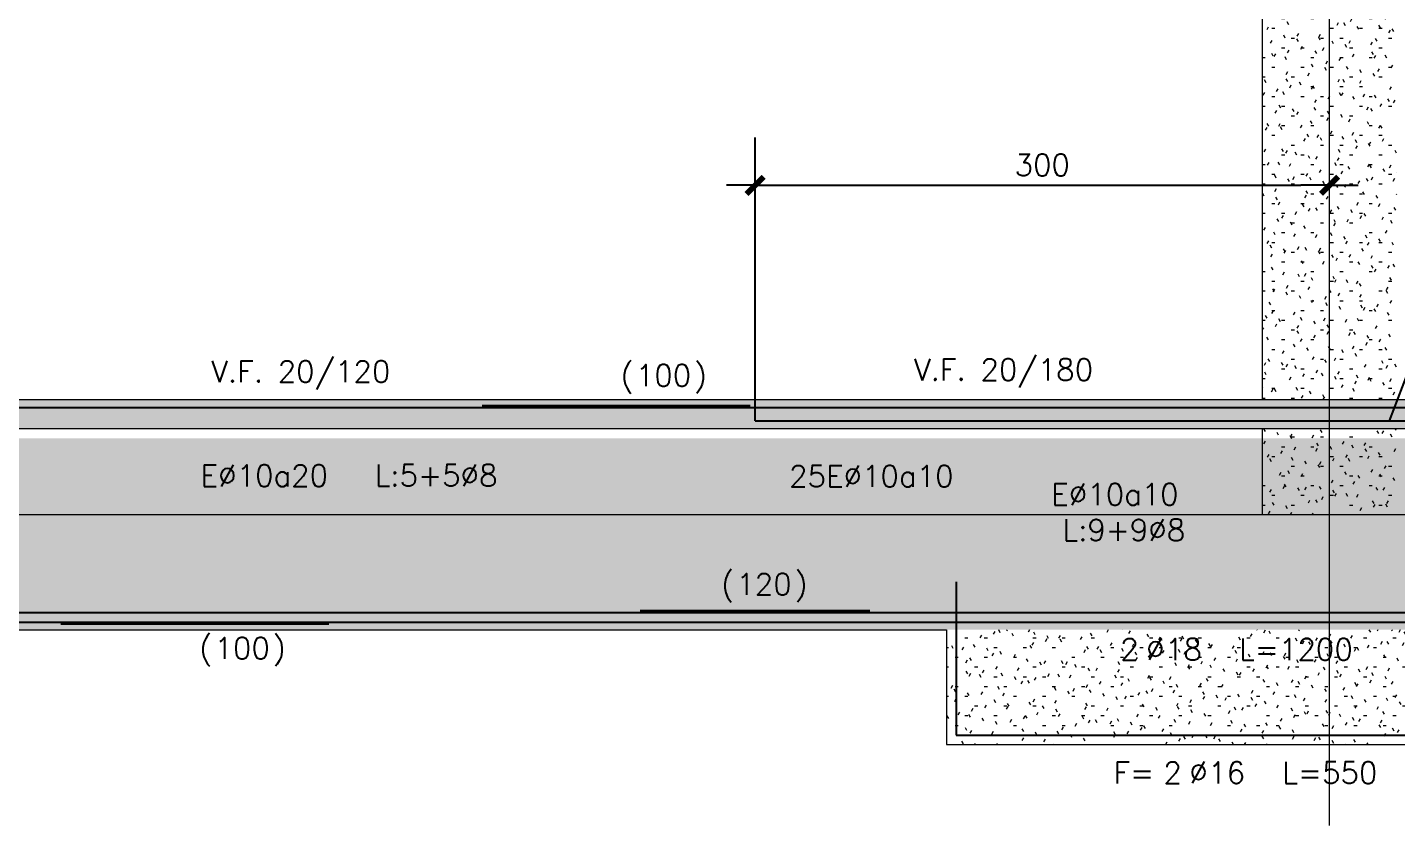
# Model space of a CAD drawing. Extents: x -58 to 5689, y 66 to 4123.
# Drawn here: x 2707 to 3422, y 1609 to 2026 of the extents above; entities that cross this region are included whole.
import ezdxf
from ezdxf.enums import TextEntityAlignment as Align
from ezdxf.xclip import XClip

# ---------------------------------------------------------------- set-up
doc = ezdxf.new("R2010")
doc.units = 0
doc.header["$LTSCALE"] = 30
doc.header["$MEASUREMENT"] = 0
doc.header["$XCLIPFRAME"] = 0
doc.linetypes.add("EJE3-3'$0$RLE-PROYECCION", pattern=[0.71438, 0.47625, -0.23813])
doc.layers.get('0').update_dxf_attribs({"linetype": 'CONTINUOUS'})
doc.layers.add("EJE3-3'$0$RLA-ACHURADO", color=30, linetype="EJE3-3'$0$RLE-PROYECCION", lineweight=15, transparency=0.7)
for name, color, linetype, lineweight in [("EJE3-3'$0$RLA-CONTORNO", 30, 'CONTINUOUS', 15), ("EJE3-3'$0$RLA-EJES", 1, 'CONTINUOUS', 9), ("EJE3-3'$0$RLA-TEXTOS-1", 9, 'CONTINUOUS', 9)]:
    doc.layers.add(name, color=color, linetype=linetype, lineweight=lineweight)
for name, color, linetype in [("EJE3-3'$0$RLA-CONTORNOS", 3, 'CONTINUOUS'), ("EJE3-3'$0$RLA-FE", 7, 'CONTINUOUS'), ("EJE3-3'$0$RLA-TEXTOS-FE", 9, 'CONTINUOUS')]:
    doc.layers.add(name, color=color, linetype=linetype)
doc.styles.add("EJE3-3'$0$RomanS", font='romans.shx', dxfattribs={"height": 11.25})
doc.dimstyles.new("EJE3-3'$0$ING50", dxfattribs={"dimscale": 50, "dimtxt": 0.27, "dimasz": 0.3, "dimexe": 0, "dimexo": 0, "dimgap": 0.1, "dimtad": 1, "dimdec": 1, "dimzin": 12, "dimdsep": 46, "dimtxsty": "EJE3-3'$0$RomanS", "dimblk": "EJE3-3'$0$TICK1", "dimblk1": "EJE3-3'$0$TICK1", "dimblk2": "EJE3-3'$0$TICK1", "dimcen": 0.09, "dimclrd": 2, "dimclre": 1, "dimclrt": 3, "dimadec": 0, "dimazin": 0, "dimtfac": 1, "dimtdec": 0, "dimtix": 1, "dimtmove": 2, "dimatfit": 3, "dimldrblk": "EJE3-3'$0$TICK1", "dimfxl": 0, "dimfxlon": 1, "dimtolj": 1, "dimtzin": 0, "dimarcsym": 0})
pattern_1 = [(0, (-1824.927, -1302.188), (20.32, 5.08), [1.676, -13.564, 1.676, -13.564, -81.28]), (0, (-1824.927, -1302.188), (20.32, 5.08), [-30.48, 1.676, -28.804, 1.676, -13.564, -35.56]), (0, (-1824.927, -1302.188), (20.32, 5.08), [-76.2, 1.676, -8.484, 1.676, -23.724]), (120, (-1817.307, -1299.648), (-14.559409, 15.057636), [1.676, -13.564, 1.676, -13.564, -81.28]), (120, (-1817.307, -1299.648), (-14.559409, 15.057636), [-30.48, 1.676, -28.804, 1.676, -13.564, -35.56]), (120, (-1817.307, -1299.648), (-14.559409, 15.057636), [-76.2, 1.676, -8.484, 1.676, -23.724]), (240, (-1814.767, -1289.488), (-5.760591, -20.137636), [1.676, -13.564, 1.676, -13.564, -81.28]), (240, (-1814.767, -1289.488), (-5.760591, -20.137636), [-30.48, 1.676, -28.804, 1.676, -13.564, -35.56]), (240, (-1814.767, -1289.488), (-5.760591, -20.137636), [-76.2, 1.676, -8.484, 1.676, -23.724])]

# ---------------------------------------------------------------- blocks, each defined once
blk = doc.blocks.new('*U51')
at = {"layer": "EJE3-3'$0$RLA-FE"}
for p, q in [((0, 0), (1068.21, 0)), ((1068.21, 0), (1118.21, 0)), ((1118.21, 0), (1150, 0)), ((1150, 0), (1150, 0))]:
    blk.add_line(p, q, dxfattribs=at)
at = {"layer": "EJE3-3'$0$RLA-FE", "color": 3, "style": "EJE3-3'$0$RomanS", "flags": 8}
for tag, p in [('F=', (483.44, 9.32)), ('NUM', (497.85, 9.32))]:
    blk.add_attdef(tag, text='', height=11.25, dxfattribs=at).set_placement(p, align=Align.RIGHT)
at = {"layer": "EJE3-3'$0$RLA-FE", "color": 3, "style": "EJE3-3'$0$RomanS"}
for tag, p, flags in [('PHI', (501.74, 9.54), 14), ('DIAM', (511.6, 9.32), 12), ('MINUS', (533.62, 9.32), 13), ('MARK', (547.01, 9.32), 13), ('TEXTO_FE1', (550.31, 9.32), 8), ('TEXTO_FE2', (617.83, 9.34), 8), ('TIPO', (573.8, -75.78), 13), ('NVECES', (559.93, -94.72), 13), ('NUMFE', (563.86, -114.48), 13), ('CAPA', (572.06, -133.6), 13), ('DESPLAZA', (278.34, -151.59), 13), ('ESPACIO', (284.39, -169.95), 13), ('CANT', (298.23, -188.75), 13)]:
    blk.add_attdef(tag, p, '', height=11.25, dxfattribs=dict(at, flags=flags))
blk = doc.blocks.new('*U300')
at = {"layer": "EJE3-3'$0$RLA-FE"}
for q in [(0, 0), (1068.21, 0)]:
    blk.add_line((0, 0), q, dxfattribs=at)
at = {"layer": "EJE3-3'$0$RLA-FE", "color": 3, "style": "EJE3-3'$0$RomanS", "flags": 8}
for tag, p in [('F=', (467.42, 37.33)), ('NUM', (481.83, 37.33))]:
    blk.add_attdef(tag, text='', height=11.25, dxfattribs=at).set_placement(p, align=Align.RIGHT)
at = {"layer": "EJE3-3'$0$RLA-FE", "color": 3, "style": "EJE3-3'$0$RomanS"}
for tag, p, flags in [('PHI', (485.73, 37.55), 14), ('DIAM', (495.58, 37.33), 12), ('MINUS', (517.6, 37.33), 13), ('TEXTO_FE1', (527.39, 37.33), 8), ('MARK', (531, 37.33), 13), ('TEXTO_FE2', (601.82, 37.35), 8), ('TIPO', (573.8, -75.78), 13), ('NVECES', (559.93, -94.72), 13), ('NUMFE', (563.86, -114.48), 13), ('CAPA', (572.06, -133.6), 13), ('DESPLAZA', (278.34, -151.59), 13), ('ESPACIO', (284.39, -169.95), 13), ('CANT', (298.23, -188.75), 13)]:
    blk.add_attdef(tag, p, '', height=11.25, dxfattribs=dict(at, flags=flags))
blk = doc.blocks.new('*U61')
at = {"layer": "EJE3-3'$0$RLA-FE", "color": 6}
blk.add_line((0, 1), (140, 1), dxfattribs=at)
at = {"layer": "EJE3-3'$0$RLA-FE", "color": 3, "style": "EJE3-3'$0$RomanS", "flags": 8}
for tag, p in [('(', (75.66, 11.14)), ('EMP', (94.68, 11.14)), (')', (113.99, 11.14))]:
    blk.add_attdef(tag, text='', height=11.25, dxfattribs=at).set_placement(p, align=Align.CENTER)
blk = doc.blocks.new('*U299')
at = {"layer": "EJE3-3'$0$RLA-FE"}
for p, q in [((0, 0), (0, 0)), ((0, 0), (518.21, 0)), ((518.21, 0), (568.21, 0)), ((568.21, 0), (600, 0)), ((600, 0), (600, 0))]:
    blk.add_line(p, q, dxfattribs=at)
at = {"layer": "EJE3-3'$0$RLA-FE", "color": 3, "style": "EJE3-3'$0$RomanS", "flags": 8}
for tag, p in [('F=', (367.84, 65.62)), ('NUM', (382.25, 65.62))]:
    blk.add_attdef(tag, text='', height=11.25, dxfattribs=at).set_placement(p, align=Align.RIGHT)
at = {"layer": "EJE3-3'$0$RLA-FE", "color": 3, "style": "EJE3-3'$0$RomanS"}
for tag, p, flags in [('PHI', (386.15, 65.83), 14), ('DIAM', (396, 65.62), 12), ('MINUS', (418.02, 65.62), 13), ('TEXTO_FE1', (427.37, 65.62), 8), ('MARK', (431.41, 65.62), 13), ('TEXTO_FE2', (488.97, 65.64), 8), ('TIPO', (298.8, -75.78), 13), ('NVECES', (284.93, -94.72), 13), ('NUMFE', (288.86, -114.48), 13), ('CAPA', (297.06, -133.6), 13), ('DESPLAZA', (278.34, -151.59), 13), ('ESPACIO', (284.39, -169.95), 13), ('CANT', (298.23, -188.75), 13)]:
    blk.add_attdef(tag, p, '', height=11.25, dxfattribs=dict(at, flags=flags))
blk = doc.blocks.new("EJE3-3'$0$TICK1")
at = {"color": 2}
for points in [[(0, 0), (-1, 0)], [(0, 0), (1, 0)]]:
    blk.add_lwpolyline(points, dxfattribs=at)
at = {"color": 2, "const_width": 0.2}
blk.add_lwpolyline([(-0.3, -0.3), (0.3, 0.3)], dxfattribs=at)
blk = doc.blocks.new('*D311')
at = {"layer": "EJE3-3'$0$RLA-FE", "color": 2, "lineweight": -2, "transparency": 16777216}
blk.add_line((320.48, -289), (590.48, -289), dxfattribs=at)
at = {"layer": "EJE3-3'$0$RLA-FE", "color": 2, "lineweight": -2, "transparency": 16777216, "xscale": 15, "yscale": 15, "zscale": 15, "rotation": 180}
blk.add_blockref("EJE3-3'$0$TICK1", (305.48, -289), dxfattribs=at)
at = {"layer": "EJE3-3'$0$RLA-FE", "color": 2, "lineweight": -2, "transparency": 16777216, "xscale": 15, "yscale": 15, "zscale": 15}
blk.add_blockref("EJE3-3'$0$TICK1", (605.48, -289), dxfattribs=at)
at = {"layer": "EJE3-3'$0$RLA-FE", "color": 3, "transparency": 16777216, "insert": (455.48, -278.38), "char_height": 11.25, "attachment_point": 5, "style": "EJE3-3'$0$RomanS"}
blk.add_mtext('\\A1;300', dxfattribs=at)
blk = doc.blocks.new('*U314')
at = {"layer": "EJE3-3'$0$RLA-FE"}
for p, q in [((0, 80), (0, 0)), ((390, 0), (390, 80)), ((0, 0), (308.21, 0)), ((308.21, 0), (358.21, 0)), ((358.21, 0), (390, 0))]:
    blk.add_line(p, q, dxfattribs=at)
at = {"layer": "EJE3-3'$0$RLA-FE", "color": 3, "style": "EJE3-3'$0$RomanS", "flags": 8}
for tag, p in [('F=', (103.44, -25.3)), ('NUM', (117.85, -25.3))]:
    blk.add_attdef(tag, text='', height=11.25, dxfattribs=at).set_placement(p, align=Align.RIGHT)
at = {"layer": "EJE3-3'$0$RLA-FE", "color": 3, "style": "EJE3-3'$0$RomanS"}
for tag, p, flags in [('PHI', (121.74, -25.08), 12), ('DIAM', (131.6, -25.3), 12), ('MINUS', (153.62, -25.3), 13), ('MARK', (167.01, -25.3), 13), ('TEXTO_FE1', (170.31, -25.3), 8), ('TEXTO_FE2', (237.83, -25.28), 8), ('TIPO', (193.8, -57.92), 13), ('NVECES', (179.93, -76.86), 13), ('NUMFE', (183.86, -96.62), 13), ('CAPA', (192.06, -115.74), 13), ('DESPLAZA', (277.18, -134.17), 13), ('ESPACIO', (283.22, -152.53), 13), ('CANT', (297.06, -171.33), 13)]:
    blk.add_attdef(tag, p, '', height=11.25, dxfattribs=dict(at, flags=flags))
blk = doc.blocks.new('*U327')
at = {"layer": "EJE3-3'$0$RLA-FE"}
for p, q in [((0, 0), (1068.21, 0)), ((1068.21, 0), (1118.21, 0)), ((1118.21, 0), (1150, 0)), ((1150, 0), (1150, 0))]:
    blk.add_line(p, q, dxfattribs=at)
at = {"layer": "EJE3-3'$0$RLA-FE", "color": 3, "style": "EJE3-3'$0$RomanS", "flags": 8}
for tag, p in [('F=', (483.44, -19.89)), ('NUM', (497.85, -19.89))]:
    blk.add_attdef(tag, text='', height=11.25, dxfattribs=at).set_placement(p, align=Align.RIGHT)
at = {"layer": "EJE3-3'$0$RLA-FE", "color": 3, "style": "EJE3-3'$0$RomanS"}
for tag, p, flags in [('PHI', (501.74, -19.68), 12), ('DIAM', (511.6, -19.89), 12), ('MINUS', (533.62, -19.89), 13), ('MARK', (547.01, -19.89), 13), ('TEXTO_FE1', (550.31, -19.89), 8), ('TEXTO_FE2', (617.83, -19.88), 8), ('TIPO', (573.8, -57.92), 13), ('NVECES', (559.93, -76.86), 13), ('NUMFE', (563.86, -96.62), 13), ('CAPA', (572.06, -115.74), 13), ('DESPLAZA', (277.18, -134.17), 13), ('ESPACIO', (283.22, -152.53), 13), ('CANT', (297.06, -171.33), 13)]:
    blk.add_attdef(tag, p, '', height=11.25, dxfattribs=dict(at, flags=flags))
blk = doc.blocks.new('*U323')
at = {"layer": "EJE3-3'$0$RLA-FE"}
for q in [(0, 0), (1118.21, 0)]:
    blk.add_line((0, 0), q, dxfattribs=at)
at = {"layer": "EJE3-3'$0$RLA-FE", "color": 3, "style": "EJE3-3'$0$RomanS", "flags": 8}
for tag, p in [('F=', (508.44, -19.89)), ('NUM', (522.85, -19.89))]:
    blk.add_attdef(tag, text='', height=11.25, dxfattribs=at).set_placement(p, align=Align.RIGHT)
at = {"layer": "EJE3-3'$0$RLA-FE", "color": 3, "style": "EJE3-3'$0$RomanS"}
for tag, p, flags in [('PHI', (526.74, -19.68), 12), ('DIAM', (536.6, -19.89), 12), ('MINUS', (558.62, -19.89), 13), ('MARK', (572.01, -19.89), 13), ('TEXTO_FE1', (575.31, -19.89), 8), ('TEXTO_FE2', (642.83, -19.88), 8), ('TIPO', (598.8, -57.92), 13), ('NVECES', (584.93, -76.86), 13), ('NUMFE', (588.86, -96.62), 13), ('CAPA', (597.06, -115.74), 13), ('DESPLAZA', (277.18, -134.17), 13), ('ESPACIO', (283.22, -152.53), 13), ('CANT', (297.06, -171.33), 13)]:
    blk.add_attdef(tag, p, '', height=11.25, dxfattribs=dict(at, flags=flags))
blk = doc.blocks.new('*U325')
at = {"layer": "EJE3-3'$0$RLA-FE", "color": 6}
blk.add_line((0, -1), (140, -1), dxfattribs=at)
at = {"layer": "EJE3-3'$0$RLA-FE", "color": 3, "style": "EJE3-3'$0$RomanS", "flags": 8}
for tag, p in [('(', (75.66, -19.26)), (')', (113.99, -19.26)), ('EMP', (94.68, -19.26))]:
    blk.add_attdef(tag, text='', height=11.25, dxfattribs=at).set_placement(p, align=Align.CENTER)
blk = doc.blocks.new('*U331')
at = {"layer": "EJE3-3'$0$RLA-FE"}
for p, q in [((0, 0), (1068.21, 0)), ((1068.21, 0), (1118.21, 0)), ((1118.21, 0), (1150, 0)), ((1150, 0), (1150, 0))]:
    blk.add_line(p, q, dxfattribs=at)
at = {"layer": "EJE3-3'$0$RLA-FE", "color": 3, "style": "EJE3-3'$0$RomanS", "flags": 8}
for tag, p in [('F=', (503.83, 7.32)), ('NUM', (518.24, 7.32))]:
    blk.add_attdef(tag, text='', height=11.25, dxfattribs=at).set_placement(p, align=Align.RIGHT)
at = {"layer": "EJE3-3'$0$RLA-FE", "color": 3, "style": "EJE3-3'$0$RomanS"}
for tag, p, flags in [('PHI', (522.13, 7.54), 12), ('DIAM', (531.99, 7.32), 12), ('MINUS', (554.01, 7.32), 13), ('MARK', (567.4, 7.32), 13), ('TEXTO_FE1', (570.7, 7.32), 8), ('TEXTO_FE2', (638.22, 7.34), 8), ('TIPO', (573.8, -57.92), 13), ('NVECES', (559.93, -76.86), 13), ('NUMFE', (563.86, -96.62), 13), ('CAPA', (572.06, -115.74), 13), ('DESPLAZA', (277.18, -134.17), 13), ('ESPACIO', (283.22, -152.53), 13), ('CANT', (297.06, -171.33), 13)]:
    blk.add_attdef(tag, p, '', height=11.25, dxfattribs=dict(at, flags=flags))
blk = doc.blocks.new('*U332')
at = {"layer": "EJE3-3'$0$RLA-FE"}
for q in [(0, 0), (1118.21, 0)]:
    blk.add_line((0, 0), q, dxfattribs=at)
at = {"layer": "EJE3-3'$0$RLA-FE", "color": 3, "style": "EJE3-3'$0$RomanS", "flags": 8}
for tag, p in [('F=', (500.98, 7.32)), ('NUM', (515.39, 7.32))]:
    blk.add_attdef(tag, text='', height=11.25, dxfattribs=at).set_placement(p, align=Align.RIGHT)
at = {"layer": "EJE3-3'$0$RLA-FE", "color": 3, "style": "EJE3-3'$0$RomanS"}
for tag, p, flags in [('PHI', (519.28, 7.54), 12), ('DIAM', (529.14, 7.32), 12), ('MINUS', (551.16, 7.32), 13), ('MARK', (564.55, 7.32), 13), ('TEXTO_FE1', (567.85, 7.32), 8), ('TEXTO_FE2', (635.37, 7.34), 8), ('TIPO', (598.8, -57.92), 13), ('NVECES', (584.93, -76.86), 13), ('NUMFE', (588.86, -96.62), 13), ('CAPA', (597.06, -115.74), 13), ('DESPLAZA', (277.18, -134.17), 13), ('ESPACIO', (283.22, -152.53), 13), ('CANT', (297.06, -171.33), 13)]:
    blk.add_attdef(tag, p, '', height=11.25, dxfattribs=dict(at, flags=flags))
blk = doc.blocks.new('*U324')
at = {"layer": "EJE3-3'$0$RLA-FE", "color": 6}
blk.add_line((0, 1), (120, 1), dxfattribs=at)
at = {"layer": "EJE3-3'$0$RLA-FE", "color": 3, "style": "EJE3-3'$0$RomanS", "flags": 8}
for tag, p in [('(', (45.66, 9.14)), (')', (83.99, 9.14)), ('EMP', (64.68, 9.14))]:
    blk.add_attdef(tag, text='', height=11.25, dxfattribs=at).set_placement(p, align=Align.CENTER)
blk = doc.blocks.new("EJE3-3'")
at = {"layer": "EJE3-3'$0$RLA-ACHURADO"}
h = blk.add_hatch(dxfattribs=at)
h.set_pattern_fill('SAND - DENSE', color=256, style=0, pattern_type=2)
h.set_pattern_definition(pattern_1)
h.paths.add_polyline_path([(570.48, -401), (640.48, -401), (640.48, -20), (570.48, -20)], flags=0)
h = blk.add_hatch(dxfattribs=at)
h.set_pattern_fill('SAND - DENSE', color=256, style=0, pattern_type=2)
h.set_pattern_definition([(0, (-1824.926, -1302.188), (20.32, 5.08), [1.676, -13.564, 1.676, -13.564, -81.28]), (0, (-1824.926, -1302.188), (20.32, 5.08), [-30.48, 1.676, -28.804, 1.676, -13.564, -35.56]), (0, (-1824.926, -1302.188), (20.32, 5.08), [-76.2, 1.676, -8.484, 1.676, -23.724]), (120, (-1817.306, -1299.648), (-14.559409, 15.057636), [1.676, -13.564, 1.676, -13.564, -81.28]), (120, (-1817.306, -1299.648), (-14.559409, 15.057636), [-30.48, 1.676, -28.804, 1.676, -13.564, -35.56]), (120, (-1817.306, -1299.648), (-14.559409, 15.057636), [-76.2, 1.676, -8.484, 1.676, -23.724]), (240, (-1814.766, -1289.488), (-5.760591, -20.137636), [1.676, -13.564, 1.676, -13.564, -81.28]), (240, (-1814.766, -1289.488), (-5.760591, -20.137636), [-30.48, 1.676, -28.804, 1.676, -13.564, -35.56]), (240, (-1814.766, -1289.488), (-5.760591, -20.137636), [-76.2, 1.676, -8.484, 1.676, -23.724])])
h.paths.add_polyline_path([(2070.48, -416), (2070.48, -401), (-1422.98, -401), (-1422.98, -416), (1381.4, -416)])
h = blk.add_hatch(dxfattribs=at)
h.set_pattern_fill('SAND - DENSE', color=256, style=0, pattern_type=2)
h.set_pattern_definition([(0, (-1824.927, -1738.188), (20.32, 5.08), [1.676, -13.564, 1.676, -13.564, -81.28]), (0, (-1824.927, -1738.188), (20.32, 5.08), [-30.48, 1.676, -28.804, 1.676, -13.564, -35.56]), (0, (-1824.927, -1738.188), (20.32, 5.08), [-76.2, 1.676, -8.484, 1.676, -23.724]), (120, (-1817.307, -1735.648), (-14.559409, 15.057636), [1.676, -13.564, 1.676, -13.564, -81.28]), (120, (-1817.307, -1735.648), (-14.559409, 15.057636), [-30.48, 1.676, -28.804, 1.676, -13.564, -35.56]), (120, (-1817.307, -1735.648), (-14.559409, 15.057636), [-76.2, 1.676, -8.484, 1.676, -23.724]), (240, (-1814.767, -1725.488), (-5.760591, -20.137636), [1.676, -13.564, 1.676, -13.564, -81.28]), (240, (-1814.767, -1725.488), (-5.760591, -20.137636), [-30.48, 1.676, -28.804, 1.676, -13.564, -35.56]), (240, (-1814.767, -1725.488), (-5.760591, -20.137636), [-76.2, 1.676, -8.484, 1.676, -23.724])])
h.paths.add_polyline_path([(2247.98, -461), (2140.48, -461), (2140.48, -421), (-1359.52, -421), (-1359.52, -521), (2247.98, -521)])
h = blk.add_hatch(dxfattribs=at)
h.set_pattern_fill('SAND - DENSE', color=256, style=0, pattern_type=2)
h.set_pattern_definition(pattern_1)
h.paths.add_polyline_path([(570.48, -461), (640.48, -461), (640.48, -416), (570.48, -416)], flags=0)
h = blk.add_hatch(dxfattribs=at)
h.set_pattern_fill('SAND - DENSE', color=256, style=0, pattern_type=2)
h.set_pattern_definition([(0, (-59.927, -1798.188), (20.32, 5.08), [1.676, -13.564, 1.676, -13.564, -81.28]), (0, (-59.927, -1798.188), (20.32, 5.08), [-30.48, 1.676, -28.804, 1.676, -13.564, -35.56]), (0, (-59.927, -1798.188), (20.32, 5.08), [-76.2, 1.676, -8.484, 1.676, -23.724]), (120, (-52.307, -1795.648), (-14.559409, 15.057636), [1.676, -13.564, 1.676, -13.564, -81.28]), (120, (-52.307, -1795.648), (-14.559409, 15.057636), [-30.48, 1.676, -28.804, 1.676, -13.564, -35.56]), (120, (-52.307, -1795.648), (-14.559409, 15.057636), [-76.2, 1.676, -8.484, 1.676, -23.724]), (240, (-49.767, -1785.488), (-5.760591, -20.137636), [1.676, -13.564, 1.676, -13.564, -81.28]), (240, (-49.767, -1785.488), (-5.760591, -20.137636), [-30.48, 1.676, -28.804, 1.676, -13.564, -35.56]), (240, (-49.767, -1785.488), (-5.760591, -20.137636), [-76.2, 1.676, -8.484, 1.676, -23.724])])
h.paths.add_polyline_path([(694.37, -581), (805.48, -581), (805.48, -521), (405.48, -521), (405.48, -581)])
at = {"layer": "EJE3-3'$0$RLA-CONTORNO"}
for p, q in [((570.48, -401), (570.48, -20)), ((1625.48, -401), (-1422.98, -401)), ((-1422.98, -416), (1625.48, -416)), ((570.48, -461), (570.48, -416)), ((2247.98, -461), (-1359.52, -461)), ((-194.52, -521), (405.48, -521)), ((405.48, -521), (405.48, -581)), ((405.48, -581), (805.48, -581))]:
    blk.add_line(p, q, dxfattribs=at)
at = {"layer": "EJE3-3'$0$RLA-CONTORNOS", "color": 2}
blk.add_line((661.54, -346.38), (636.52, -412), dxfattribs=at)
at = {"layer": "EJE3-3'$0$RLA-EJES"}
blk.add_line((605.48, -623.27), (605.48, 1463), dxfattribs=at)
at = {"layer": "EJE3-3'$0$RLA-FE", "color": 1}
blk.add_line((305.48, -412), (305.48, -264), dxfattribs=at)
at = {"layer": "EJE3-3'$0$RLA-FE"}
ref = blk.add_blockref('*U299', (305.48, -412), dxfattribs=at)
ref.add_attrib('DIAM', '18', (701.48, -346.38), dxfattribs={"color": 3, "height": 11.25, "style": "EJE3-3'$0$RomanS"})
ref.add_attrib('NUM', '2', dxfattribs={"color": 3, "height": 11.25, "style": "EJE3-3'$0$RomanS"}).set_placement((687.73, -346.38), align=Align.RIGHT)
ref.add_attrib('TEXTO_FE1', 'L=600', (732.85, -346.38), dxfattribs={"color": 3, "height": 11.25, "style": "EJE3-3'$0$RomanS"})
ref.add_attrib('TEXTO_FE2', '(2°C)', (794.45, -346.36), dxfattribs={"color": 3, "height": 11.25, "style": "EJE3-3'$0$RomanS"})
ref.add_attrib('F=', '+', dxfattribs={"color": 3, "height": 11.25, "style": "EJE3-3'$0$RomanS"}).set_placement((673.32, -346.38), align=Align.RIGHT)
for name, p in [('*U300', (202.98, -405)), ('*U51', (-807.02, -405)), ('*U331', (-784.52, -512)), ('*U332', (245.48, -512)), ('*U327', (-1067.02, -517))]:
    blk.add_blockref(name, p, dxfattribs=at)
ref = blk.add_blockref('*U61', (162.98, -405), dxfattribs=at)
ref.add_attrib('EMP', '100', dxfattribs={"color": 3, "height": 11.25, "style": "EJE3-3'$0$RomanS"}).set_placement((257.66, -393.86), align=Align.CENTER)
ref.add_attrib('(', '(', dxfattribs={"color": 3, "height": 11.25, "style": "EJE3-3'$0$RomanS"}).set_placement((238.64, -393.86), align=Align.CENTER)
ref.add_attrib(')', ')', dxfattribs={"color": 3, "height": 11.25, "style": "EJE3-3'$0$RomanS"}).set_placement((276.98, -393.86), align=Align.CENTER)
ref = blk.add_blockref('*U324', (245.48, -512), dxfattribs=at)
ref.add_attrib('EMP', '120', dxfattribs={"color": 3, "height": 11.25, "style": "EJE3-3'$0$RomanS"}).set_placement((310.16, -502.86), align=Align.CENTER)
ref.add_attrib('(', '(', dxfattribs={"color": 3, "height": 11.25, "style": "EJE3-3'$0$RomanS"}).set_placement((291.14, -502.86), align=Align.CENTER)
ref.add_attrib(')', ')', dxfattribs={"color": 3, "height": 11.25, "style": "EJE3-3'$0$RomanS"}).set_placement((329.48, -502.86), align=Align.CENTER)
ref = blk.add_blockref('*U314', (410.48, -576), dxfattribs=at)
ref.add_attrib('DIAM', '16', (542.08, -601.3), dxfattribs={"color": 3, "height": 11.25, "style": "EJE3-3'$0$RomanS"})
ref.add_attrib('NUM', '2', dxfattribs={"color": 3, "height": 11.25, "style": "EJE3-3'$0$RomanS"}).set_placement((528.33, -601.3), align=Align.RIGHT)
ref.add_attrib('TEXTO_FE1', 'L=550', (580.79, -601.3), dxfattribs={"color": 3, "height": 11.25, "style": "EJE3-3'$0$RomanS"})
ref.add_attrib('TEXTO_FE2', '(80+390+80)', (648.31, -601.28), dxfattribs={"color": 3, "height": 11.25, "style": "EJE3-3'$0$RomanS"})
ref.add_attrib('PHI', '%%C', (532.23, -601.08), dxfattribs={"color": 3, "height": 11.25, "style": "EJE3-3'$0$RomanS"})
ref.add_attrib('F=', 'F=', dxfattribs={"color": 3, "height": 11.25, "style": "EJE3-3'$0$RomanS"}).set_placement((513.92, -601.3), align=Align.RIGHT)
ref = blk.add_blockref('*U325', (-57.02, -517), dxfattribs=at)
ref.add_attrib('EMP', '100', dxfattribs={"color": 3, "height": 11.25, "style": "EJE3-3'$0$RomanS"}).set_placement((37.66, -536.26), align=Align.CENTER)
ref.add_attrib('(', '(', dxfattribs={"color": 3, "height": 11.25, "style": "EJE3-3'$0$RomanS"}).set_placement((18.64, -536.26), align=Align.CENTER)
ref.add_attrib(')', ')', dxfattribs={"color": 3, "height": 11.25, "style": "EJE3-3'$0$RomanS"}).set_placement((56.98, -536.26), align=Align.CENTER)
ref = blk.add_blockref('*U323', (-17.02, -517), dxfattribs=at)
ref.add_attrib('DIAM', '18', (519.58, -536.89), dxfattribs={"color": 3, "height": 11.25, "style": "EJE3-3'$0$RomanS"})
ref.add_attrib('NUM', '2', dxfattribs={"color": 3, "height": 11.25, "style": "EJE3-3'$0$RomanS"}).set_placement((505.83, -536.89), align=Align.RIGHT)
ref.add_attrib('TEXTO_FE1', 'L=1200', (558.29, -536.89), dxfattribs={"color": 3, "height": 11.25, "style": "EJE3-3'$0$RomanS"})
ref.add_attrib('PHI', '%%C', (509.73, -536.68), dxfattribs={"color": 3, "height": 11.25, "style": "EJE3-3'$0$RomanS"})
at = {"layer": "EJE3-3'$0$RLA-TEXTOS-1", "char_height": 11.25, "width": 108.0446, "attachment_point": 5, "line_spacing_factor": 0.941778, "style": "EJE3-3'$0$RomanS"}
for s, insert in [('V.F. 20/120', (68.29, -388.06)), ('V.F. 20/180', (435.25, -387.07))]:
    blk.add_mtext(s, dxfattribs=dict(at, insert=insert))
at = {"layer": "EJE3-3'$0$RLA-TEXTOS-FE", "color": 9, "style": "EJE3-3'$0$RomanS"}
for s, p in [('E%%C10a20', (49.23, -446.18)), ('L:5+5%%C8', (138.9, -446.03)), ('25E%%C10a10', (366.16, -446.49)), ('E%%C10a10', (493.41, -455.96)), ('L:9+9%%C8', (498.07, -474.56))]:
    blk.add_text(s, height=11.25, dxfattribs=at).set_placement(p, align=Align.CENTER)
at = {"layer": "EJE3-3'$0$RLA-FE"}
dim = blk.add_aligned_dim(p1=(305.48, -360), p2=(605.48, -360), distance=71, dimstyle="EJE3-3'$0$ING50", dxfattribs=at)
dim.commit()
dim.dimension.update_dxf_attribs({"geometry": '*D311', "text_midpoint": (455.48, -278.38)})

msp = doc.modelspace()

# ---------------------------------------------------------------- block references
ref = msp.add_blockref("EJE3-3'", (2781.39, 2232.23))
XClip(ref).set_block_clipping_path([(-2788.1086663077, -1277.6573373718), (2905.5071213075, 1601.8318238069)])

doc.saveas('drawing.dxf')
